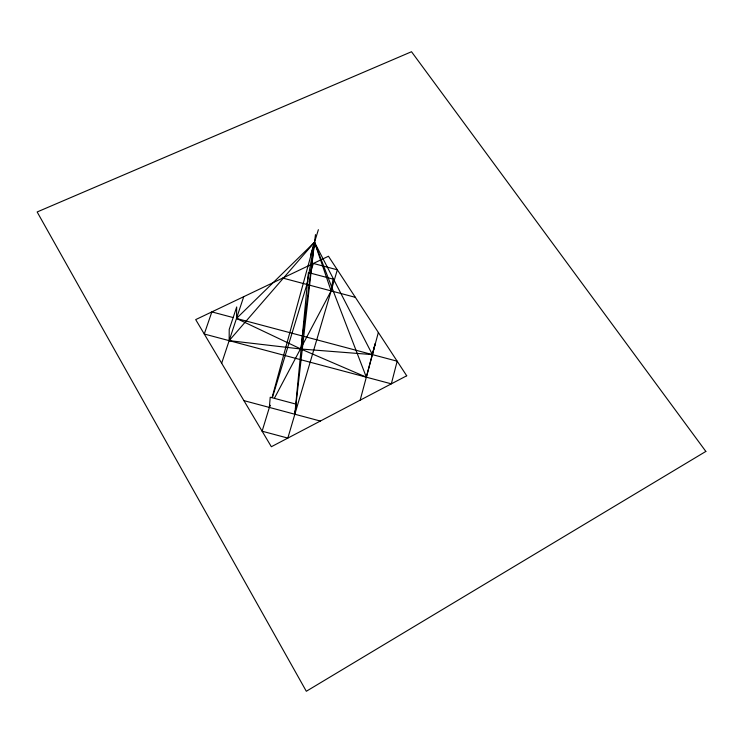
<?xml version="1.0" encoding="UTF-8"?>
<svg xmlns="http://www.w3.org/2000/svg" width="743" height="743" viewBox="0 0 743 743"><rect width="100%" height="100%" fill="white"/><g stroke="black" fill="none" stroke-linecap="round" stroke-linejoin="round"><path stroke-width="1.11" d="M229.16 340.638L229.215 329.428L236.701 306.943L236.497 318.459L300.878 349.006L366.336 377.184L375.141 343.749L372.401 354.615L300.878 349.006L229.16 340.638L314.512 242.237L372.401 354.615M310.305 273.415L313.342 263.449L337.331 269.811L287.838 438.091L262.112 431.2L270.053 405.214L269.375 407.424L270.211 397.245L296.188 404.173L294.86 414.232L295.157 410.953M295.361 408.761L308.41 272.57L333.05 279.108L331.127 290.903L274.724 397.654M294.86 414.232L314.512 242.237L236.497 318.459L397.161 361.2L391.338 383.843L204.269 334.016L211.848 311.902L233.135 317.567M300.878 349.006L315.487 234.612M306.924 284.476L314.512 242.237L366.336 377.184M360.151 400.189L378.354 332.465M272.124 397.375L314.512 242.237L331.127 290.903M272.412 397.496L307.936 281.16M310.611 254.905L318.375 229.698M221.674 363.253L243.713 296.689M282.739 278.058L355.34 297.321M243.908 400.626L320.354 421.049M705.85 451.428L306.32 691.269L37.15 211.969L411.511 51.731L705.85 451.428M406.709 375.782L271.353 446.729L195.697 319.611L328.452 256.242L406.709 375.782"/></g></svg>
